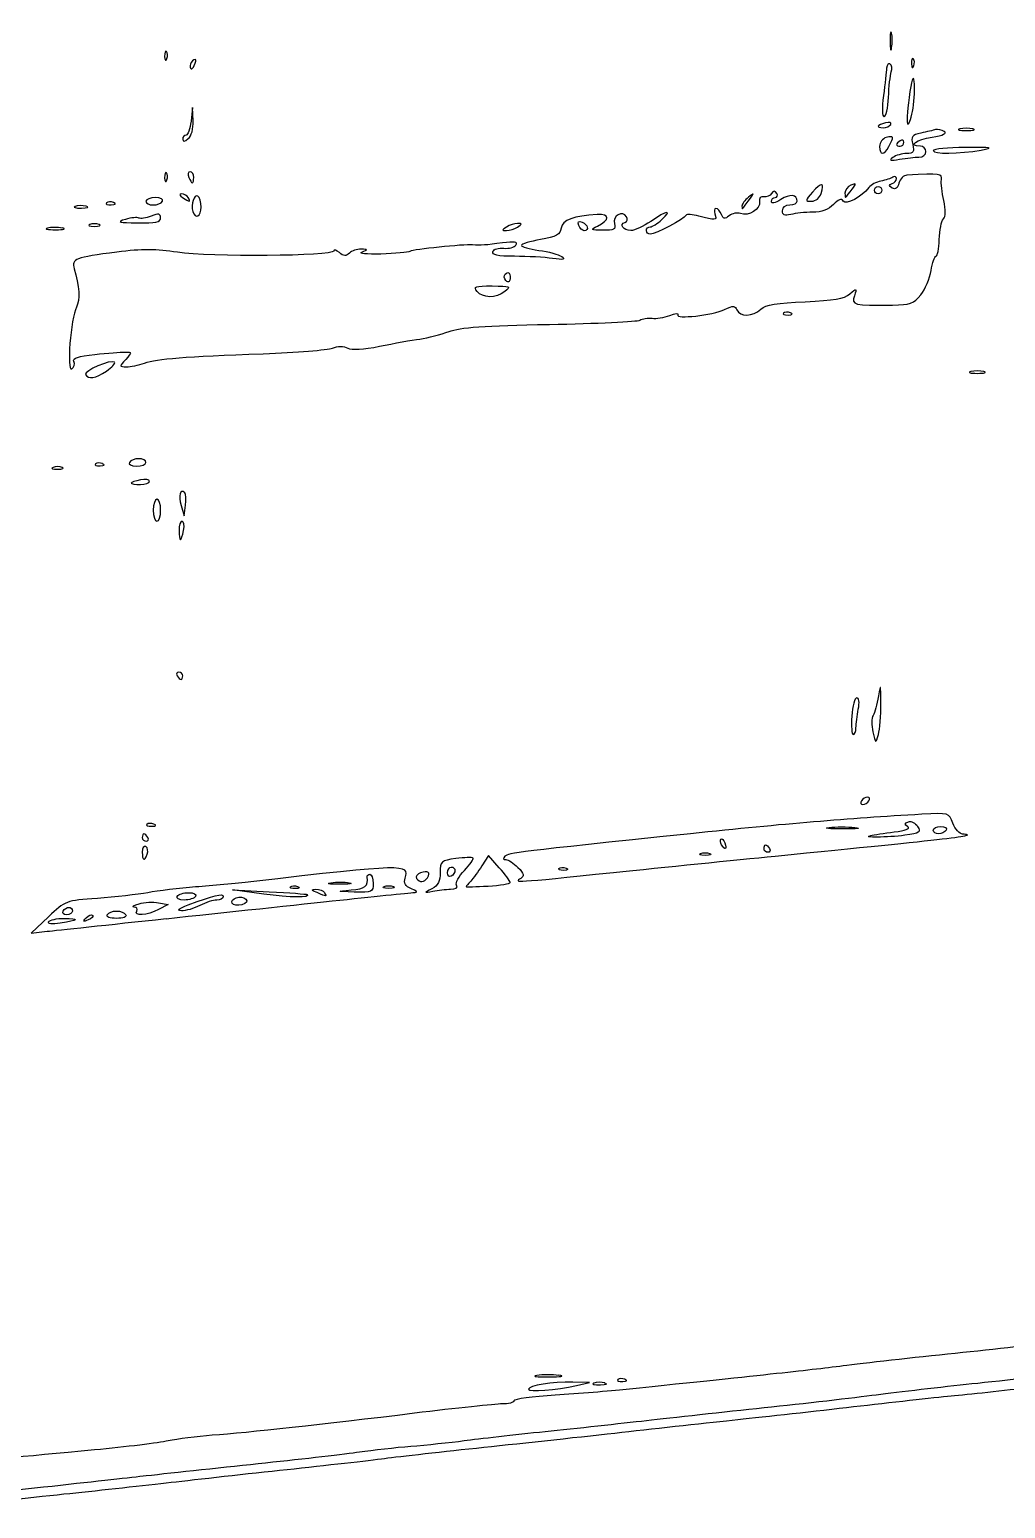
# Model space of a CAD drawing. Extents: x 548 to 695, y 110 to 247.
# Drawn here: x 618.51 to 634.2, y 137.61 to 161.39 of the extents above; entities that cross this region are included whole.
import ezdxf

# ---------------------------------------------------------------- set-up
doc = ezdxf.new("R2010")
doc.units = 0
doc.layers.add('Layer_1', color=7, linetype='CONTINUOUS')

msp = doc.modelspace()

# ---------------------------------------------------------------- linework, layer by layer
at = {"layer": 'Layer_1', "color": 7}
for points in [[(632.368318, 161.337317), (632.369565, 161.337317)], [(620.709619, 161.039622), (620.710753, 161.039622)], [(621.171411, 160.851402), (621.170844, 160.851685)], [(632.718454, 160.921417), (632.719587, 160.921417)], [(621.138302, 159.926258), (621.126964, 160.140841), (621.104287, 159.918888)], [(632.31942, 160.303068), (632.320554, 160.303039)], [(621.137452, 159.927364), (621.138302, 159.926258)], [(632.326819, 159.514668), (632.326819, 159.51498)], [(633.807836, 159.455169), (633.807836, 159.455735)], [(632.808879, 159.341783), (632.809559, 159.341499)], [(620.709619, 159.088989), (620.710753, 159.088989)], [(621.058394, 158.691005), (621.059528, 158.691005)], [(631.235906, 158.755351), (631.235906, 158.754501)], [(631.732876, 158.82565), (631.732876, 158.825367)], [(619.416794, 158.551313), (619.416794, 158.552674)], [(619.857893, 158.610784), (619.857893, 158.611918)], [(619.032699, 158.202765), (619.032699, 158.201178)], [(620.615934, 158.365871), (620.615849, 158.364454)], [(627.339543, 158.244633), (627.339543, 158.244917)], [(626.14902, 157.386076), (626.149587, 157.386076)], [(625.703244, 157.183002), (625.703386, 157.183115)], [(630.742819, 156.837742), (630.742819, 156.838876)], [(619.22245, 156.055578), (619.220154, 156.05229)], [(633.851972, 155.892983), (633.852255, 155.892983)], [(619.680472, 154.41154), (619.680472, 154.412674)], [(621.005159, 153.943767), (621.004876, 153.943767)], [(620.945632, 153.739106), (620.99382, 153.573562), (621.016498, 153.741657)], [(632.197672, 150.55645), (632.197332, 150.556677)], [(620.508671, 148.61452), (620.508671, 148.615654)], [(631.366356, 148.559272), (631.366413, 148.558677)], [(632.032923, 148.42885), (632.033235, 148.430268)], [(629.634387, 148.282866), (629.634954, 148.28315)], [(620.400529, 148.12988), (620.399962, 148.129597)], [(626.061146, 147.913228), (625.888517, 148.109102), (625.781934, 147.942709)], [(624.907247, 147.751937), (624.907247, 147.750803)], [(627.020929, 147.90189), (627.020929, 147.900756)], [(627.896183, 147.836608), (627.896835, 147.836693)], [(622.272416, 147.488967), (621.769578, 147.559266), (622.36114, 147.527518)], [(622.272416, 147.490101), (622.272416, 147.488967)], [(622.702545, 147.607739), (622.702545, 147.606605)], [(623.131597, 147.511644), (623.13018, 147.511644)], [(623.352671, 147.671178), (623.352841, 147.671802)], [(623.677776, 147.554731), (623.67738, 147.555014)], [(625.277424, 147.567118), (625.278104, 147.568535)], [(626.234995, 147.677102), (626.23491, 147.678236)], [(620.582032, 147.349786), (620.738787, 147.319739), (620.581748, 147.238384)], [(621.765609, 147.340431), (621.765893, 147.339865)], [(618.810491, 147.123298), (618.534397, 146.86251), (618.791499, 146.890857)], [(618.813893, 147.040809), (618.813893, 147.042227)], [(619.417106, 147.105439), (619.417106, 147.105156)], [(620.231329, 147.215707), (620.231499, 147.216274)], [(620.704942, 147.094384), (620.704743, 147.09325)], [(627.020164, 139.748428), (627.020192, 139.746189)], [(627.302268, 139.585748), (627.509197, 139.632236), (627.243024, 139.637906)], [(627.759609, 139.624639), (627.759609, 139.626)], [(628.082391, 139.683543), (628.082391, 139.684677)], [(627.302183, 139.586031), (627.302268, 139.585748)]]:
    msp.add_lwpolyline(points, dxfattribs=at)
for points in [[(632.714825, 160.129531)], [(632.35508, 159.869027)], [(633.674721, 159.797027)], [(632.565524, 159.58131)], [(621.148252, 159.016139)], [(630.082885, 158.65954)], [(632.092337, 158.809918)], [(620.645414, 158.631761)], [(621.26657, 158.538501)], [(619.62497, 158.257304)], [(626.35405, 158.218186)], [(619.743883, 155.901487)], [(620.379269, 154.432517)], [(619.033436, 154.352296)], [(620.438428, 154.127452)], [(620.615906, 153.662287)], [(620.985317, 153.336926)], [(620.970832, 151.000271)], [(631.796542, 150.164872)], [(632.003613, 148.989543)], [(633.03891, 148.515874)], [(620.408891, 148.397669)], [(630.317679, 148.219937)], [(629.297235, 148.14085)], [(625.230198, 147.832157)], [(624.209811, 147.609439)], [(620.88222, 147.452117)], [(621.059726, 147.314353)], [(619.048375, 147.216274)], [(619.758255, 147.15703)]]:
    msp.add_lwpolyline(points, close=True, dxfattribs=at)
for points in [[(632.369565, 161.337317), (632.355392, 161.393726), (632.344054, 161.334482), (632.344054, 161.203521)], [(632.369565, 161.100624), (632.383739, 161.174324), (632.383739, 161.280624), (632.368318, 161.337317)], [(620.710753, 161.039622), (620.69091, 161.059465), (620.67702, 161.025449), (620.679572, 160.961953)], [(620.715288, 160.926236), (620.732296, 160.969039), (620.729461, 161.020063), (620.709619, 161.039622)], [(632.344054, 161.203521), (632.344677, 161.073411), (632.358227, 161.027206), (632.369565, 161.100624)], [(620.679572, 160.961953), (620.682406, 160.893071), (620.69658, 160.878898), (620.715288, 160.926236)], [(621.148167, 160.907244), (621.116135, 160.887402), (621.089773, 160.846016), (621.089773, 160.815402)], [(621.089773, 160.815402), (621.089773, 160.730362), (621.132009, 160.749071), (621.171411, 160.851402)], [(621.170844, 160.851685), (621.190687, 160.904409), (621.182183, 160.927937), (621.148167, 160.907244)], [(632.343232, 160.840857), (632.31772, 160.857865), (632.291924, 160.826683), (632.28909, 160.771975)], [(632.363074, 160.712164), (632.380082, 160.766306), (632.371578, 160.824416), (632.343232, 160.840857)], [(632.719587, 160.921417), (632.699745, 160.94126), (632.685855, 160.907244), (632.688406, 160.843748)], [(632.688406, 160.843748), (632.691241, 160.774866), (632.705414, 160.760693), (632.724123, 160.808031)], [(632.724123, 160.808031), (632.741131, 160.850835), (632.738296, 160.901858), (632.718454, 160.921417)], [(632.28909, 160.771975), (632.286255, 160.71755), (632.263578, 160.519691), (632.238633, 160.332633)], [(632.320554, 160.303039), (632.326224, 160.473969), (632.346066, 160.657965), (632.363074, 160.712164)], [(632.731833, 160.558441), (632.71766, 160.67211), (632.68988, 160.583953), (632.649628, 160.303606)], [(632.714825, 160.129531), (632.734668, 160.269846), (632.743739, 160.462743), (632.731833, 160.558441)], [(632.238633, 160.332633), (632.210287, 160.12372), (632.215956, 159.992476), (632.249972, 159.992476)], [(632.249972, 159.992476), (632.281153, 159.992476), (632.312617, 160.132224), (632.31942, 160.303068)], [(632.649628, 160.303606), (632.615613, 160.067764), (632.607676, 159.874696), (632.63262, 159.874696)], [(632.63262, 159.874696), (632.658132, 159.874696), (632.693849, 159.989499), (632.714825, 160.129531)], [(621.104287, 159.918888), (621.090113, 159.796715), (621.056098, 159.696935), (621.025483, 159.696935)], [(621.058649, 159.639109), (621.11194, 159.683329), (621.143405, 159.798416), (621.137452, 159.927364)], [(632.269757, 159.891704), (632.13171, 159.85542), (632.114135, 159.815452), (632.236592, 159.815452)], [(632.236592, 159.815452), (632.283364, 159.815452), (632.336655, 159.840964), (632.35508, 159.869027)], [(632.35508, 159.869027), (632.372088, 159.898507), (632.335238, 159.908712), (632.269757, 159.891704)], [(621.025483, 159.696935), (620.994869, 159.696935), (620.969924, 159.667172), (620.969924, 159.630605)], [(620.969924, 159.630605), (620.969924, 159.584683), (620.998271, 159.586951), (621.058649, 159.639109)], [(632.282598, 159.657562), (632.224488, 159.643389), (632.176866, 159.578192), (632.176866, 159.515263)], [(632.326819, 159.51498), (632.410441, 159.671169), (632.404772, 159.689594), (632.282598, 159.657562)], [(632.50628, 159.606822), (632.473682, 159.58698), (632.447036, 159.558633), (632.447036, 159.544176)], [(632.565524, 159.58131), (632.565524, 159.615893), (632.540013, 159.627515), (632.50628, 159.606822)], [(632.831669, 159.518948), (632.626157, 159.518948), (632.764772, 159.627231), (633.019039, 159.665216)], [(632.840457, 159.728428), (632.69674, 159.69668), (632.677465, 159.670035), (632.708362, 159.546161)], [(633.073465, 159.784554), (633.038032, 159.773216), (632.93315, 159.748838), (632.840457, 159.728428)], [(633.019039, 159.665216), (633.199323, 159.693562), (633.267921, 159.723609), (633.216614, 159.755074)], [(633.216614, 159.755074), (633.173528, 159.780586), (633.108898, 159.795043), (633.073465, 159.784554)], [(633.467792, 159.797027), (633.410816, 159.782854), (633.456454, 159.76868), (633.571257, 159.76868)], [(633.674721, 159.797027), (633.617745, 159.8112), (633.524769, 159.8112), (633.467792, 159.797027)], [(633.571257, 159.76868), (633.685209, 159.76868), (633.731698, 159.780019), (633.674721, 159.797027)], [(632.176866, 159.515263), (632.176866, 159.368428), (632.248299, 159.368145), (632.326819, 159.514668)], [(632.610567, 159.399893), (632.536866, 159.399326), (632.43652, 159.370413), (632.38748, 159.33583)], [(632.447036, 159.544176), (632.447036, 159.530003), (632.472548, 159.518665), (632.50628, 159.518665)], [(632.50628, 159.518665), (632.538879, 159.518665), (632.565524, 159.547011), (632.565524, 159.58131)], [(632.708362, 159.546161), (632.738976, 159.423987), (632.722535, 159.400743), (632.610567, 159.399893)], [(632.809559, 159.341499), (632.870504, 159.341499), (632.920394, 159.381468), (632.920394, 159.430224)], [(632.920394, 159.430224), (632.920394, 159.47898), (632.880425, 159.518948), (632.831669, 159.518948)], [(633.556403, 159.497405), (633.27172, 159.49491), (633.038797, 159.471893), (633.038797, 159.446665)], [(633.038797, 159.446665), (633.038797, 159.389405), (633.454809, 159.394224), (633.807836, 159.455169)], [(633.807836, 159.455735), (634.027521, 159.494003), (633.983584, 159.501373), (633.556403, 159.497405)], [(632.38748, 159.33583), (632.320299, 159.287924), (632.347228, 159.281121), (632.498315, 159.3072)], [(632.498315, 159.3072), (632.608016, 159.327043), (632.747764, 159.341783), (632.808879, 159.341783)], [(620.710753, 159.088989), (620.69091, 159.108831), (620.67702, 159.074816), (620.679572, 159.01132)], [(620.679572, 159.01132), (620.682406, 158.942438), (620.69658, 158.928265), (620.715288, 158.975603)], [(620.715288, 158.975603), (620.732296, 159.018406), (620.729461, 159.06943), (620.709619, 159.088989)], [(621.090992, 159.104863), (621.059528, 159.104863), (621.049039, 159.064894), (621.068315, 159.016139)], [(621.068315, 159.016139), (621.088157, 158.967383), (621.112819, 158.927414), (621.125575, 158.927414)], [(621.148252, 159.016139), (621.148252, 159.064894), (621.12274, 159.104863), (621.090992, 159.104863)], [(621.125575, 158.927414), (621.139748, 158.927414), (621.148252, 158.967383), (621.148252, 159.016139)], [(631.235906, 158.754501), (631.293732, 158.936202), (631.241575, 158.945556), (631.097291, 158.780013)], [(631.715868, 158.893115), (631.662576, 158.873272), (631.618639, 158.814312), (631.618639, 158.763572)], [(631.732876, 158.825367), (631.802891, 158.916643), (631.800624, 158.92543), (631.715868, 158.893115)], [(632.196992, 158.957433), (632.123575, 158.94326), (632.037118, 158.896205), (632.00452, 158.852835)], [(632.389181, 159.019512), (632.356866, 158.999669), (632.270126, 158.971606), (632.196992, 158.957433)], [(632.379827, 158.845465), (632.323134, 158.880614), (632.322, 158.897622), (632.376992, 158.91548)], [(632.376992, 158.91548), (632.41611, 158.929654), (632.448142, 158.965087), (632.448142, 158.996835)], [(632.48726, 158.923417), (632.464583, 158.84178), (632.42915, 158.815134), (632.379827, 158.845465)], [(632.448142, 158.996835), (632.448142, 159.028583), (632.42263, 159.03822), (632.389181, 159.019512)], [(632.61652, 159.052677), (632.563228, 159.050183), (632.505402, 158.991732), (632.48726, 158.923417)], [(633.170154, 158.978976), (633.187162, 159.077055), (633.158816, 159.08074), (632.61652, 159.052677)], [(633.207288, 158.643354), (633.178091, 158.773748), (633.161367, 158.924835), (633.170154, 158.978976)], [(620.530611, 158.691005), (620.447272, 158.691005), (620.379241, 158.665493), (620.379241, 158.631761)], [(620.645414, 158.631761), (620.665257, 158.665209), (620.616501, 158.691005), (620.530611, 158.691005)], [(620.952661, 158.749398), (620.910425, 158.748803), (620.917512, 158.726721), (620.969669, 158.691005)], [(621.059528, 158.691005), (621.039685, 158.723603), (620.991213, 158.749682), (620.952661, 158.749398)], [(620.969669, 158.691005), (621.083339, 158.617587), (621.103748, 158.617587), (621.058394, 158.691005)], [(621.214129, 158.715383), (621.153468, 158.7528), (621.096208, 158.577619), (621.133342, 158.468202)], [(621.26657, 158.538501), (621.26657, 158.617871), (621.243893, 158.697524), (621.214129, 158.715383)], [(630.065877, 158.696674), (630.008901, 158.65217), (629.962413, 158.587824), (629.962413, 158.553808)], [(629.97942, 158.516674), (629.987924, 158.530847), (630.035263, 158.594627), (630.082885, 158.65954)], [(630.082885, 158.65954), (630.163106, 158.768957), (630.161972, 158.771792), (630.065877, 158.696674)], [(630.313228, 158.705717), (630.262772, 158.717055), (630.236409, 158.683039), (630.246614, 158.623228)], [(630.439087, 158.756457), (630.416409, 158.718756), (630.35915, 158.696079), (630.313228, 158.705717)], [(630.436535, 158.627764), (630.436535, 158.664047), (630.464882, 158.693811), (630.499181, 158.693811)], [(630.586205, 158.659795), (630.495213, 158.600268), (630.436535, 158.587795), (630.436535, 158.627764)], [(630.521858, 158.759291), (630.492661, 158.80663), (630.469701, 158.80578), (630.439087, 158.756457)], [(630.499181, 158.693811), (630.533764, 158.693811), (630.543685, 158.723291), (630.521858, 158.759291)], [(630.850677, 158.631165), (630.850677, 158.74285), (630.732189, 158.755606), (630.586205, 158.659795)], [(631.097291, 158.780013), (630.975118, 158.639414), (630.974268, 158.632611), (631.083118, 158.632611)], [(631.083118, 158.632611), (631.146614, 158.632611), (631.214362, 158.687036), (631.235906, 158.755351)], [(631.589641, 158.635984), (631.561295, 158.681339), (631.511405, 158.664331), (631.434019, 158.580142)], [(632.00452, 158.852835), (631.88915, 158.69863), (631.633493, 158.565033), (631.589641, 158.635984)], [(631.618639, 158.763572), (631.618639, 158.712831), (631.627143, 158.682501), (631.635647, 158.696107)], [(631.635647, 158.696107), (631.644151, 158.71028), (631.688655, 158.767824), (631.732876, 158.82565)], [(632.092337, 158.809918), (632.092337, 158.842517), (632.117849, 158.869162), (632.151581, 158.869162)], [(632.151581, 158.750674), (632.118983, 158.750674), (632.092337, 158.776186), (632.092337, 158.809918)], [(632.151581, 158.869162), (632.18418, 158.869162), (632.210825, 158.84365), (632.210825, 158.809918)], [(632.210825, 158.809918), (632.210825, 158.77732), (632.185313, 158.750674), (632.151581, 158.750674)], [(619.239345, 158.55018), (619.199376, 158.533172), (619.245014, 158.521833), (619.343943, 158.521833)], [(619.416794, 158.552674), (619.35925, 158.566847), (619.279313, 158.566847), (619.239345, 158.55018)], [(619.343943, 158.521833), (619.441455, 158.52308), (619.474337, 158.536006), (619.416794, 158.551313)], [(619.744507, 158.606249), (619.724665, 158.586406), (619.75868, 158.572517), (619.822176, 158.575068)], [(619.857893, 158.611918), (619.81509, 158.628926), (619.764066, 158.626091), (619.744507, 158.606249)], [(619.822176, 158.575068), (619.891058, 158.577902), (619.905232, 158.592076), (619.857893, 158.610784)], [(620.379241, 158.631761), (620.379241, 158.599162), (620.430832, 158.572517), (620.494044, 158.572517)], [(620.615849, 158.364454), (620.615849, 158.433902), (620.584668, 158.439855), (620.463061, 158.39365)], [(620.494044, 158.572517), (620.557257, 158.572517), (620.625288, 158.598028), (620.645414, 158.631761)], [(621.133342, 158.468202), (621.176428, 158.340076), (621.26657, 158.387981), (621.26657, 158.538501)], [(627.635395, 158.418057), (627.256063, 158.398214), (627.073228, 158.329899), (627.054548, 158.198939)], [(627.63823, 158.23182), (627.844592, 158.3316), (627.842608, 158.428545), (627.635395, 158.418057)], [(628.108781, 158.383757), (628.043017, 158.49034), (627.879742, 158.397931), (627.91234, 158.271222)], [(628.675569, 158.338403), (628.851033, 158.501962), (628.758624, 158.486655), (628.497269, 158.308923)], [(629.271269, 158.393055), (629.167521, 158.422819), (629.074545, 158.429339), (629.064624, 158.407228)], [(629.528088, 158.427638), (629.567773, 158.324457), (629.528683, 158.319071), (629.271269, 158.393055)], [(629.545096, 158.516362), (629.51675, 158.516362), (629.50938, 158.476394), (629.528088, 158.427638)], [(629.632687, 158.420835), (629.612844, 158.473276), (629.573159, 158.516362), (629.545096, 158.516362)], [(629.756561, 158.398157), (629.686261, 158.339764), (629.662167, 158.344299), (629.632687, 158.420835)], [(629.937695, 158.434724), (629.886104, 158.454567), (629.80475, 158.437559), (629.756561, 158.398157)], [(630.246614, 158.623228), (630.266457, 158.503606), (630.070299, 158.383701), (629.937695, 158.434724)], [(629.962413, 158.553808), (629.962413, 158.519792), (629.970917, 158.503068), (629.97942, 158.516674)], [(630.614268, 158.480079), (630.614268, 158.536205), (630.663024, 158.575606), (630.732472, 158.575606)], [(630.747496, 158.419984), (630.649701, 158.394472), (630.614268, 158.408646), (630.614268, 158.480079)], [(630.732472, 158.575606), (630.797669, 158.575606), (630.850677, 158.601118), (630.850677, 158.631165)], [(631.100126, 158.456551), (630.97937, 158.455956), (630.82063, 158.439543), (630.747496, 158.419984)], [(631.434019, 158.580142), (631.358334, 158.498787), (631.245515, 158.457118), (631.100126, 158.456551)], [(633.201619, 158.347134), (633.23932, 158.384835), (633.241304, 158.491701), (633.207288, 158.643354)], [(618.796006, 158.199931), (618.739597, 158.185757), (618.798841, 158.174419), (618.929802, 158.174419)], [(619.032699, 158.201178), (618.958998, 158.215351), (618.852699, 158.215351), (618.796006, 158.199931)], [(618.929802, 158.174419), (619.059912, 158.175043), (619.106117, 158.188592), (619.032699, 158.202765)], [(619.477002, 158.257304), (619.436466, 158.240296), (619.468498, 158.22754), (619.550986, 158.22754)], [(619.62497, 158.257304), (619.584435, 158.274312), (619.51782, 158.274312), (619.477002, 158.257304)], [(619.550986, 158.22754), (619.63234, 158.22754), (619.665506, 158.241713), (619.62497, 158.257304)], [(620.04892, 158.340359), (619.90577, 158.297556), (619.938935, 158.287918), (620.246211, 158.283666)], [(620.26577, 158.363036), (620.240258, 158.377209), (620.143597, 158.368706), (620.04892, 158.340359)], [(620.246211, 158.283666), (620.534948, 158.280831), (620.615934, 158.297839), (620.615934, 158.365871)], [(620.463061, 158.39365), (620.378872, 158.361619), (620.290148, 158.348013), (620.26577, 158.363036)], [(626.176602, 158.218186), (626.097798, 158.167162), (626.097798, 158.160926), (626.176602, 158.160926)], [(626.35405, 158.275446), (626.305295, 158.275446), (626.225357, 158.249934), (626.176602, 158.218186)], [(626.176602, 158.160926), (626.225357, 158.160926), (626.305295, 158.186438), (626.35405, 158.218186)], [(626.35405, 158.218186), (626.432854, 158.269209), (626.432854, 158.275446), (626.35405, 158.275446)], [(627.054548, 158.198939), (627.040375, 158.096891), (626.976595, 158.062025), (626.725956, 158.017521)], [(627.339543, 158.244917), (627.316866, 158.302176), (627.333874, 158.319751), (627.392268, 158.297641)], [(627.42515, 158.159027), (627.396236, 158.159027), (627.357402, 158.197578), (627.339543, 158.244633)], [(627.392268, 158.297641), (627.485811, 158.261641), (627.510189, 158.159027), (627.42515, 158.159027)], [(627.72497, 158.165206), (627.52938, 158.168041), (627.521159, 158.176545), (627.63823, 158.23182)], [(627.91234, 158.271222), (627.937852, 158.178246), (627.906671, 158.161805), (627.72497, 158.165206)], [(628.178513, 158.160954), (628.05634, 158.160954), (627.982639, 158.259883), (628.080435, 158.292482)], [(628.080435, 158.292482), (628.118986, 158.306655), (628.131458, 158.34634), (628.108781, 158.383757)], [(628.497269, 158.308923), (628.377647, 158.227569), (628.234214, 158.160954), (628.178513, 158.160954)], [(628.425553, 158.160954), (628.425553, 158.193553), (628.453899, 158.220198), (628.487065, 158.220198)], [(628.487065, 158.220198), (628.52108, 158.220198), (628.605836, 158.27349), (628.675569, 158.338403)], [(629.064624, 158.407228), (629.039112, 158.351386), (628.570432, 158.10171), (628.491317, 158.10171)], [(633.135005, 158.017606), (633.140674, 158.166425), (633.16902, 158.314677), (633.201619, 158.347134)], [(625.631301, 157.930781), (625.486734, 157.94212), (624.675005, 157.857647), (624.624095, 157.826183)], [(626.11234, 157.962529), (625.848435, 157.926246), (625.762687, 157.920576), (625.631301, 157.930781)], [(626.328624, 157.928513), (626.360372, 157.97982), (626.303112, 157.988608), (626.11234, 157.962529)], [(626.725956, 158.017521), (626.555027, 157.987191), (626.415392, 157.944104), (626.415392, 157.92171)], [(628.491317, 158.10171), (628.455033, 158.10171), (628.425553, 158.127222), (628.425553, 158.160954)], [(633.083698, 157.746898), (633.106375, 157.746898), (633.130753, 157.869071), (633.135005, 158.017606)], [(619.911666, 157.814277), (619.234668, 157.727537), (619.179109, 157.70571), (619.226986, 157.54782)], [(620.887521, 157.811443), (620.546315, 157.866435), (620.320422, 157.867285), (619.911666, 157.814277)], [(623.398706, 157.831285), (623.398706, 157.74738), (621.384066, 157.732356), (620.887521, 157.811443)], [(623.489981, 157.805773), (623.439808, 157.847443), (623.398706, 157.858214), (623.398706, 157.831285)], [(623.649855, 157.797269), (623.597981, 157.745395), (623.559146, 157.747096), (623.489981, 157.805773)], [(623.839493, 157.861616), (623.772879, 157.86411), (623.687272, 157.836104), (623.649855, 157.797269)], [(624.156973, 157.782813), (623.928501, 157.777143), (623.790737, 157.791317), (623.850832, 157.814561)], [(623.850832, 157.814561), (623.951461, 157.854246), (623.950611, 157.857931), (623.839493, 157.861616)], [(624.624095, 157.826183), (624.595748, 157.809175), (624.385417, 157.789049), (624.156973, 157.782813)], [(626.306797, 157.747096), (626.033537, 157.747691), (625.93886, 157.766939), (625.957002, 157.821647)], [(625.957002, 157.821647), (625.971175, 157.862183), (626.050261, 157.887411), (626.133883, 157.877206)], [(626.133883, 157.877206), (626.217506, 157.865868), (626.305096, 157.89138), (626.328624, 157.928513)], [(626.91806, 157.712513), (626.78795, 157.732356), (626.512847, 157.746529), (626.306797, 157.747096)], [(626.415392, 157.92171), (626.415392, 157.899033), (626.541817, 157.863883), (626.696306, 157.842907)], [(626.696306, 157.842907), (626.850794, 157.823065), (627.017216, 157.776293), (627.066028, 157.74171)], [(627.066028, 157.74171), (627.132359, 157.694655), (627.094942, 157.687285), (626.91806, 157.712513)], [(633.003477, 157.517858), (633.02332, 157.643717), (633.059603, 157.746898), (633.083698, 157.746898)], [(619.226986, 157.54782), (619.309474, 157.275978), (619.322513, 157.040901), (619.261569, 156.92709)], [(626.149587, 157.386076), (626.129745, 157.416406), (626.143918, 157.457792), (626.175099, 157.478202)], [(626.175099, 157.478202), (626.208265, 157.498044), (626.235194, 157.472532), (626.235194, 157.423209)], [(632.83765, 157.126932), (632.9088, 157.216224), (632.983351, 157.391972), (633.003477, 157.517858)], [(625.703386, 157.183115), (625.639606, 157.260217), (625.671638, 157.271556), (625.947449, 157.269855)], [(625.947449, 157.269855), (626.239757, 157.267984), (626.256057, 157.261351), (626.150409, 157.181131)], [(626.235194, 157.423209), (626.235194, 157.319178), (626.199761, 157.304154), (626.14902, 157.386076)], [(631.698151, 157.141956), (631.807285, 157.239184), (631.810403, 157.23805), (631.770718, 157.110491)], [(626.150409, 157.181131), (626.002441, 157.069162), (625.796957, 157.070013), (625.703244, 157.183002)], [(630.266513, 156.896192), (630.3456, 156.967909), (630.527584, 156.998523), (630.978576, 157.016381)], [(630.978576, 157.016381), (631.442665, 157.036224), (631.610901, 157.064287), (631.698151, 157.141956)], [(631.770718, 157.110491), (631.724797, 156.962806), (631.748041, 156.95742), (632.385496, 156.962239)], [(632.385496, 156.962239), (632.664992, 156.96411), (632.725682, 156.987751), (632.83765, 157.126932)], [(619.261569, 156.92709), (619.168025, 156.752192), (619.102261, 155.884394), (619.18645, 155.936523)], [(628.322627, 156.721011), (628.362028, 156.746523), (628.449335, 156.758712), (628.516517, 156.749924)], [(628.516517, 156.749924), (628.583698, 156.74142), (628.71154, 156.761263), (628.800917, 156.795846)], [(628.800917, 156.795846), (628.890208, 156.829861), (628.949452, 156.834964), (628.932444, 156.807184)], [(628.932444, 156.807184), (628.885956, 156.732066), (629.494044, 156.79868), (629.684334, 156.890523)], [(629.684334, 156.890523), (629.825499, 156.958271), (629.85498, 156.95742), (629.883043, 156.884854)], [(629.883043, 156.884854), (629.92698, 156.770334), (630.134476, 156.776003), (630.266513, 156.896192)], [(630.629433, 156.833206), (630.609591, 156.813364), (630.643606, 156.799474), (630.707102, 156.802025)], [(630.742819, 156.838876), (630.700016, 156.855883), (630.648992, 156.853049), (630.629433, 156.833206)], [(630.707102, 156.802025), (630.775984, 156.80486), (630.789874, 156.819033), (630.742819, 156.837742)], [(624.785868, 156.416854), (624.915978, 156.433861), (625.125912, 156.48857), (625.252309, 156.537609)], [(625.252309, 156.537609), (625.426072, 156.605074), (625.820202, 156.633137), (626.866498, 156.651562)], [(626.866498, 156.651562), (627.627883, 156.665735), (628.28314, 156.69635), (628.322627, 156.721011)], [(623.377559, 156.270841), (623.465433, 156.30429), (623.561528, 156.30429), (623.623323, 156.271436)], [(623.623323, 156.271436), (623.68852, 156.23657), (623.872772, 156.245924), (624.137074, 156.3012)], [(624.137074, 156.3012), (624.363846, 156.347405), (624.655701, 156.399562), (624.785868, 156.416854)], [(619.18645, 155.936523), (619.222734, 155.9592), (619.238891, 156.012491), (619.22245, 156.055578)], [(619.220154, 156.05229), (619.197477, 156.10955), (619.287902, 156.140731), (619.556769, 156.168794)], [(619.873342, 156.042935), (619.822035, 156.094243), (619.372517, 155.902054), (619.408403, 155.843943)], [(619.556769, 156.168794), (619.758312, 156.188636), (619.976835, 156.207061), (620.042173, 156.207061)], [(619.743798, 155.901487), (619.833657, 155.960731), (619.891767, 156.024227), (619.873342, 156.042935)], [(620.053512, 156.088857), (619.949764, 155.974337), (619.950047, 155.970652), (620.06485, 155.970652)], [(620.042173, 156.207061), (620.15726, 156.207061), (620.157543, 156.204227), (620.053512, 156.088857)], [(620.355033, 156.029046), (620.563663, 156.099912), (620.996202, 156.134211), (622.264479, 156.180699)], [(622.264479, 156.180699), (622.797392, 156.200542), (623.298274, 156.240794), (623.377559, 156.270841)], [(619.408403, 155.843943), (619.457159, 155.765424), (619.565443, 155.783849), (619.743883, 155.901487)], [(620.06485, 155.970652), (620.130047, 155.970652), (620.260724, 155.996164), (620.355033, 156.029046)], [(633.645043, 155.892983), (633.588066, 155.878809), (633.633704, 155.864636), (633.748507, 155.864636)], [(633.852255, 155.892983), (633.795279, 155.907156), (633.702019, 155.907156), (633.645043, 155.892983)], [(633.748507, 155.864636), (633.86246, 155.864636), (633.908948, 155.875975), (633.851972, 155.892983)], [(619.567087, 154.407005), (619.547244, 154.387162), (619.58126, 154.373272), (619.644756, 154.375824)], [(619.680472, 154.412674), (619.637669, 154.429682), (619.586646, 154.426847), (619.567087, 154.407005)], [(619.644756, 154.375824), (619.713638, 154.378658), (619.727811, 154.392831), (619.680472, 154.41154)], [(620.113096, 154.432517), (620.093254, 154.399068), (620.142009, 154.373272), (620.227899, 154.373272)], [(620.264466, 154.491761), (620.201254, 154.491761), (620.133222, 154.466249), (620.113096, 154.432517)], [(620.227899, 154.373272), (620.311238, 154.373272), (620.379269, 154.398784), (620.379269, 154.432517)], [(620.379269, 154.432517), (620.379269, 154.465115), (620.327679, 154.491761), (620.264466, 154.491761)], [(618.885468, 154.352296), (618.844932, 154.335288), (618.876964, 154.322532), (618.959452, 154.322532)], [(619.033436, 154.352296), (618.992901, 154.369304), (618.926287, 154.369304), (618.885468, 154.352296)], [(618.959452, 154.322532), (619.040806, 154.322532), (619.073972, 154.336706), (619.033436, 154.352296)], [(620.29046, 154.150129), (620.209106, 154.135956), (620.142491, 154.111578), (620.142491, 154.099106)], [(620.438428, 154.127452), (620.438428, 154.155798), (620.371814, 154.16572), (620.29046, 154.150129)], [(620.142491, 154.099106), (620.142491, 154.087767), (620.209106, 154.076428), (620.29046, 154.076428)], [(620.29046, 154.076428), (620.371814, 154.076428), (620.438428, 154.099106), (620.438428, 154.127452)], [(621.004876, 153.943767), (620.933443, 154.0152), (620.899427, 153.897562), (620.945632, 153.739106)], [(621.016498, 153.741657), (621.027836, 153.834066), (621.025002, 153.925058), (621.005159, 153.943767)], [(620.556661, 153.839735), (620.524063, 153.839735), (620.497417, 153.759798), (620.497417, 153.662287)], [(620.497417, 153.662287), (620.497417, 153.564775), (620.522929, 153.484838), (620.556661, 153.484838)], [(620.615906, 153.662287), (620.615906, 153.759798), (620.590394, 153.839735), (620.556661, 153.839735)], [(620.556661, 153.484838), (620.58926, 153.484838), (620.615906, 153.564775), (620.615906, 153.662287)], [(620.962639, 153.484894), (620.934293, 153.484894), (620.911616, 153.41828), (620.911616, 153.336926)], [(620.985317, 153.336926), (620.99949, 153.41828), (620.990986, 153.484894), (620.962639, 153.484894)], [(620.911616, 153.336926), (620.911616, 153.255572), (620.922954, 153.188957), (620.934293, 153.188957)], [(620.934293, 153.188957), (620.945632, 153.188957), (620.969726, 153.255572), (620.985317, 153.336926)], [(620.908186, 151.059515), (620.873603, 151.059515), (620.861981, 151.034003), (620.882674, 151.000271)], [(620.970832, 151.000271), (620.970832, 151.032869), (620.942485, 151.059515), (620.908186, 151.059515)], [(620.882674, 151.000271), (620.902517, 150.967672), (620.930863, 150.941027), (620.94532, 150.941027)], [(620.94532, 150.941027), (620.959493, 150.941027), (620.970832, 150.966539), (620.970832, 151.000271)], [(632.197332, 150.556677), (632.196085, 150.873477), (632.191663, 150.886205), (632.156797, 150.674882)], [(631.810715, 150.645373), (631.777266, 150.645373), (631.740699, 150.512145), (631.729361, 150.34955)], [(631.833392, 150.460554), (631.856069, 150.571672), (631.844731, 150.645373), (631.810715, 150.645373)], [(632.156797, 150.674882), (632.13412, 150.544772), (632.096702, 150.404457), (632.071191, 150.362872)], [(631.729361, 150.34955), (631.718022, 150.186841), (631.728794, 150.053726), (631.752038, 150.053754)], [(631.796542, 150.164787), (631.796542, 150.225732), (631.81355, 150.358961), (631.833392, 150.460554)], [(632.071191, 150.362872), (632.045679, 150.321487), (632.045679, 150.201581), (632.068696, 150.096699)], [(632.156003, 150.053613), (632.17868, 150.134967), (632.198523, 150.361228), (632.197672, 150.55645)], [(631.752038, 150.053754), (631.77755, 150.053783), (631.796542, 150.103644), (631.796542, 150.164872)], [(632.068696, 150.096699), (632.112066, 149.908762), (632.1132, 149.907912), (632.156003, 150.053613)], [(631.885124, 148.989543), (631.865282, 148.956945), (631.873786, 148.930299), (631.907802, 148.930299)], [(631.980935, 149.048787), (631.948337, 149.048787), (631.90525, 149.023276), (631.885124, 148.989543)], [(631.907802, 148.930299), (631.9404, 148.930299), (631.983487, 148.955811), (632.003613, 148.989543)], [(632.003613, 148.989543), (632.023455, 149.022142), (632.012117, 149.048787), (631.980935, 149.048787)], [(632.854545, 148.771701), (631.639049, 148.701685), (630.668268, 148.620331), (629.134554, 148.459776)], [(632.638318, 148.649669), (632.683956, 148.666677), (632.750854, 148.635496), (632.787137, 148.576535)], [(633.355569, 148.62685), (633.291506, 148.796646), (633.290372, 148.796929), (632.854545, 148.771701)], [(620.346246, 148.456913), (620.332072, 148.456913), (620.320734, 148.431402), (620.320734, 148.397669)], [(620.408891, 148.397669), (620.389049, 148.430268), (620.360702, 148.456913), (620.346246, 148.456913)], [(620.395285, 148.609984), (620.375443, 148.590142), (620.409458, 148.576252), (620.472954, 148.578803)], [(620.508671, 148.615654), (620.465868, 148.632661), (620.414844, 148.629827), (620.395285, 148.609984)], [(620.472954, 148.578803), (620.541836, 148.581638), (620.556009, 148.595811), (620.508671, 148.61452)], [(629.134554, 148.459776), (626.334945, 148.166844), (626.20835, 148.151395), (626.150069, 148.095978)], [(630.495156, 148.100031), (633.340346, 148.382079), (633.808176, 148.436589), (633.51034, 148.451953)], [(631.589443, 148.536595), (631.361537, 148.536595), (631.261276, 148.547934), (631.366356, 148.559272)], [(631.366413, 148.558677), (631.471295, 148.57285), (631.657757, 148.57285), (631.780498, 148.559272)], [(631.780498, 148.559272), (631.903238, 148.545099), (631.817348, 148.536595), (631.589443, 148.536595)], [(632.582476, 148.43452), (632.313468, 148.397669), (631.86395, 148.393984), (632.032923, 148.42885)], [(632.033235, 148.430268), (632.081991, 148.441606), (632.25292, 148.466551), (632.412964, 148.487811)], [(632.412964, 148.487811), (632.587295, 148.510488), (632.674318, 148.544504), (632.629814, 148.572)], [(632.629814, 148.572), (632.571987, 148.607717), (632.573972, 148.625008), (632.638318, 148.649669)], [(632.787137, 148.576535), (632.845531, 148.483276), (632.82257, 148.467402), (632.582476, 148.43452)], [(633.03891, 148.515874), (633.03891, 148.548472), (633.093902, 148.575118), (633.1608, 148.575118)], [(633.124233, 148.45663), (633.077461, 148.45663), (633.03891, 148.482142), (633.03891, 148.515874)], [(633.246123, 148.515874), (633.22628, 148.483276), (633.171288, 148.45663), (633.124233, 148.45663)], [(633.1608, 148.575118), (633.227698, 148.575118), (633.266249, 148.549606), (633.246123, 148.515874)], [(633.51034, 148.451953), (633.46045, 148.454447), (633.391002, 148.533307), (633.355569, 148.62685)], [(620.377285, 148.251487), (620.346104, 148.271329), (620.320592, 148.231644), (620.320592, 148.164746)], [(620.320734, 148.397669), (620.320734, 148.365071), (620.34908, 148.338425), (620.38338, 148.338425)], [(620.399962, 148.129597), (620.41697, 148.177219), (620.408466, 148.232211), (620.377285, 148.251487)], [(620.38338, 148.338425), (620.417962, 148.338425), (620.429584, 148.363937), (620.408891, 148.397669)], [(629.634954, 148.28315), (629.612277, 148.317732), (629.609443, 148.358835), (629.623616, 148.374425)], [(629.623616, 148.374425), (629.637789, 148.388598), (629.667553, 148.360252), (629.686828, 148.311213)], [(629.686828, 148.311213), (629.726797, 148.206898), (629.692498, 148.188756), (629.634387, 148.282866)], [(630.317679, 148.219937), (630.317679, 148.252535), (630.329017, 148.279181), (630.343191, 148.279181)], [(630.380324, 148.160693), (630.345742, 148.160693), (630.317679, 148.186205), (630.317679, 148.219937)], [(630.343191, 148.279181), (630.357364, 148.279181), (630.38571, 148.253669), (630.405836, 148.219937)], [(630.405836, 148.219937), (630.425679, 148.187339), (630.41434, 148.160693), (630.380324, 148.160693)], [(620.320592, 148.164746), (620.320592, 148.02188), (620.353474, 148.007424), (620.400529, 148.12988)], [(624.54943, 147.746438), (624.621713, 147.97406), (624.538091, 147.972076), (622.0656, 147.68606)], [(625.362009, 148.059213), (625.126734, 148.027748), (625.11171, 148.014425), (625.11171, 147.835276)], [(625.638671, 148.067717), (625.624498, 148.08189), (625.499773, 148.079055), (625.362009, 148.059213)], [(625.50034, 147.869291), (625.591049, 147.963969), (625.653411, 148.05326), (625.638671, 148.067717)], [(626.150069, 148.095978), (626.11492, 148.062529), (626.120589, 148.042403), (626.164243, 148.042403)], [(626.164243, 148.042403), (626.203361, 148.042403), (626.291518, 147.985994), (626.3604, 147.917112)], [(627.896835, 147.836693), (628.691443, 147.918614), (629.860706, 148.037102), (630.495156, 148.100031)], [(629.371219, 148.111087), (629.289865, 148.111087), (629.256699, 148.12526), (629.297235, 148.14085)], [(629.297235, 148.14085), (629.338054, 148.157858), (629.404384, 148.157858), (629.445203, 148.14085)], [(629.445203, 148.14085), (629.486022, 148.123843), (629.453707, 148.111087), (629.371219, 148.111087)], [(623.67738, 147.555014), (623.902734, 147.574857), (623.958293, 147.620211), (623.935899, 147.763077)], [(623.935899, 147.763077), (623.933065, 147.788589), (623.952907, 147.807298), (623.980687, 147.807298)], [(623.980687, 147.807298), (624.009033, 147.807298), (624.032561, 147.740683), (624.032561, 147.659329)], [(624.649493, 147.574658), (624.548013, 147.615477), (624.521934, 147.659981), (624.54943, 147.746438)], [(624.795279, 147.83074), (624.741987, 147.810898), (624.713074, 147.769795), (624.731216, 147.740598)], [(624.731216, 147.740598), (624.775436, 147.668882), (624.859625, 147.673701), (624.907247, 147.751937)], [(624.907247, 147.750803), (624.961389, 147.838677), (624.910082, 147.874961), (624.795279, 147.83074)], [(625.11171, 147.835276), (625.11171, 147.698079), (625.074576, 147.625512), (624.978765, 147.575339)], [(625.230198, 147.832157), (625.230198, 147.882898), (625.25571, 147.924283), (625.289443, 147.924283)], [(625.289443, 147.776598), (625.256844, 147.756756), (625.230198, 147.782268), (625.230198, 147.832157)], [(625.289443, 147.924283), (625.322041, 147.924283), (625.348687, 147.898772), (625.348687, 147.868724)], [(625.348687, 147.868724), (625.348687, 147.83811), (625.323175, 147.796724), (625.289443, 147.776598)], [(625.375049, 147.633449), (625.352372, 147.668598), (625.409632, 147.774898), (625.50034, 147.869291)], [(625.781934, 147.942709), (625.723257, 147.85115), (625.641902, 147.741165), (625.6008, 147.698079)], [(626.23491, 147.678236), (626.234315, 147.700913), (626.156107, 147.805512), (626.061146, 147.913228)], [(626.404904, 147.740513), (626.294069, 147.670214), (626.271392, 147.668797), (627.896183, 147.836608)], [(626.3604, 147.917112), (626.461597, 147.815915), (626.470101, 147.781899), (626.404904, 147.740513)], [(627.098598, 147.870709), (627.036236, 147.868214), (627.00137, 147.882047), (627.020929, 147.90189)], [(627.020929, 147.900756), (627.040772, 147.920598), (627.091512, 147.923433), (627.134315, 147.906425)], [(627.134315, 147.906425), (627.18137, 147.886583), (627.16748, 147.873543), (627.098598, 147.870709)], [(620.409203, 147.511446), (620.246495, 147.480831), (619.882356, 147.439446), (619.59994, 147.419887)], [(621.178243, 147.602721), (620.918022, 147.582879), (620.571883, 147.542343), (620.409203, 147.511446)], [(620.88222, 147.452117), (620.902063, 147.484715), (620.985402, 147.511361), (621.066756, 147.511361)], [(621.059698, 147.314353), (621.471033, 147.470542), (621.621695, 147.506542), (621.621695, 147.448715)], [(621.066756, 147.511361), (621.150378, 147.511361), (621.19885, 147.485849), (621.178157, 147.452117)], [(622.0656, 147.68606), (621.837978, 147.660548), (621.43852, 147.62228), (621.178243, 147.602721)], [(621.765893, 147.339865), (621.717987, 147.417534), (621.913861, 147.479329), (621.984444, 147.408746)], [(622.969852, 147.481597), (623.035899, 147.426321), (622.695175, 147.430006), (622.272416, 147.490101)], [(622.36114, 147.527518), (622.686501, 147.51051), (622.960413, 147.489534), (622.969852, 147.481597)], [(622.780214, 147.576557), (622.717852, 147.574063), (622.682986, 147.587896), (622.702545, 147.607739)], [(622.702545, 147.606605), (622.722387, 147.626447), (622.773128, 147.629282), (622.815931, 147.612274)], [(622.815931, 147.612274), (622.862986, 147.592431), (622.849096, 147.579392), (622.780214, 147.576557)], [(623.13018, 147.511644), (623.033802, 147.55303), (623.0304, 147.563235), (623.113172, 147.566636)], [(623.113172, 147.566636), (623.168164, 147.569131), (623.229676, 147.543959), (623.249802, 147.511644)], [(623.249802, 147.511644), (623.291754, 147.443613), (623.28977, 147.443613), (623.131597, 147.511644)], [(623.485049, 147.645666), (623.32234, 147.646261), (623.262813, 147.657005), (623.352671, 147.671178)], [(623.352841, 147.671802), (623.442699, 147.685975), (623.575928, 147.685975), (623.648608, 147.671178)], [(623.729367, 147.521849), (623.432211, 147.533187), (623.431191, 147.533187), (623.677776, 147.554731)], [(623.648608, 147.671178), (623.721458, 147.657005), (623.647984, 147.645666), (623.485049, 147.645666)], [(623.498003, 147.390973), (624.123298, 147.457587), (624.669024, 147.513713), (624.710721, 147.515981)], [(624.032561, 147.659329), (624.032561, 147.519581), (624.015553, 147.511928), (623.729367, 147.521849)], [(624.283795, 147.579676), (624.202441, 147.579676), (624.169276, 147.593849), (624.209811, 147.609439)], [(624.209811, 147.609439), (624.250346, 147.626447), (624.316961, 147.626447), (624.35778, 147.609439)], [(624.35778, 147.609439), (624.398315, 147.592431), (624.366283, 147.579676), (624.283795, 147.579676)], [(624.710721, 147.515981), (624.752391, 147.517852), (624.724895, 147.544611), (624.649493, 147.574658)], [(624.978765, 147.575339), (624.846671, 147.506173), (624.846671, 147.50589), (624.992939, 147.535937)], [(624.992939, 147.535937), (625.074293, 147.552945), (625.202419, 147.566551), (625.277424, 147.567118)], [(625.278104, 147.568535), (625.360876, 147.569131), (625.399143, 147.594047), (625.375049, 147.633449)], [(625.525965, 147.609354), (625.525909, 147.603685), (625.685556, 147.608107), (625.880891, 147.617858)], [(625.6008, 147.698079), (625.559698, 147.654992), (625.525965, 147.615024), (625.525965, 147.609354)], [(625.880891, 147.617858), (626.076198, 147.629197), (626.235506, 147.655559), (626.234995, 147.677102)], [(619.59994, 147.419887), (619.092737, 147.384454), (619.083099, 147.380769), (618.810491, 147.123298)], [(619.048375, 147.216274), (619.068217, 147.248872), (619.109887, 147.275518), (619.140501, 147.275518)], [(619.140501, 147.275518), (619.171115, 147.275518), (619.19606, 147.250006), (619.19606, 147.216274)], [(620.19068, 147.28062), (620.148161, 147.283115), (620.182176, 147.306132), (620.2692, 147.332778)], [(620.581748, 147.238384), (620.39948, 147.143991), (620.177953, 147.129817), (620.231329, 147.215707)], [(620.231499, 147.216274), (620.251342, 147.248872), (620.23337, 147.277786), (620.19068, 147.28062)], [(620.2692, 147.332778), (620.354806, 147.35829), (620.495688, 147.36651), (620.582032, 147.349786)], [(620.704743, 147.09325), (621.61577, 147.190479), (622.872737, 147.324274), (623.498003, 147.390973)], [(620.993622, 147.392872), (620.91, 147.392872), (620.861528, 147.418384), (620.88222, 147.452117)], [(620.949458, 147.220243), (620.863569, 147.223077), (620.898718, 147.253124), (621.059726, 147.314353)], [(621.245254, 147.304431), (621.151994, 147.255676), (621.019049, 147.217975), (620.949458, 147.220243)], [(621.178157, 147.452117), (621.158315, 147.419518), (621.074976, 147.392872), (620.993622, 147.392872)], [(621.51823, 147.393156), (621.461254, 147.393156), (621.338513, 147.352904), (621.245254, 147.304431)], [(621.621695, 147.448715), (621.621695, 147.418384), (621.575206, 147.393439), (621.51823, 147.393156)], [(621.921232, 147.317754), (621.85405, 147.300746), (621.784035, 147.30925), (621.765609, 147.340431)], [(621.984444, 147.408746), (622.023846, 147.369345), (622.001452, 147.339014), (621.921232, 147.317754)], [(618.791499, 146.890857), (618.932948, 146.90503), (619.793915, 146.997439), (620.704942, 147.094384)], [(619.00268, 147.020967), (618.869735, 147.001124), (618.793483, 147.009628), (618.813893, 147.040809)], [(618.813893, 147.042227), (618.833735, 147.072841), (618.944287, 147.097786), (619.061641, 147.097786)], [(619.061641, 147.097786), (619.323562, 147.097786), (619.299751, 147.066888), (619.00268, 147.020967)], [(619.103934, 147.15703), (619.053194, 147.15703), (619.028249, 147.182542), (619.048375, 147.216274)], [(619.19606, 147.216274), (619.19606, 147.183676), (619.154674, 147.15703), (619.103934, 147.15703)], [(619.450271, 147.072274), (619.366082, 147.040243), (619.359279, 147.046762), (619.417106, 147.105439)], [(619.417106, 147.105156), (619.457357, 147.145691), (619.50498, 147.163833), (619.523121, 147.145691)], [(619.523121, 147.145691), (619.540129, 147.128683), (619.508948, 147.094384), (619.450271, 147.072274)], [(619.906224, 147.097786), (619.798224, 147.097786), (619.736995, 147.123298), (619.758255, 147.15703)], [(619.758255, 147.15703), (619.778098, 147.189628), (619.844995, 147.216274), (619.906224, 147.216274)], [(619.906224, 147.216274), (619.967452, 147.216274), (620.034066, 147.190762), (620.054192, 147.15703)], [(620.054192, 147.15703), (620.076869, 147.122447), (620.014224, 147.097786), (619.906224, 147.097786)], [(633.513657, 140.114268), (632.879178, 140.048787), (632.040633, 139.955244), (631.650217, 139.906205)], [(635.14046, 140.296535), (634.880239, 140.261669), (634.148107, 140.179748), (633.513657, 140.114268)], [(631.650217, 139.906205), (631.032661, 139.828535), (630.428882, 139.763055), (628.100787, 139.521118)], [(627.243024, 139.637906), (626.912334, 139.643575), (626.533143, 139.584614), (626.533143, 139.525654)], [(626.665266, 139.745594), (626.576258, 139.73142), (626.663395, 139.720082), (626.858589, 139.722917)], [(627.020192, 139.746189), (626.913893, 139.760362), (626.754019, 139.760362), (626.665266, 139.745594)], [(626.858589, 139.722917), (627.053896, 139.723512), (627.126463, 139.734255), (627.020164, 139.748428)], [(627.759609, 139.626), (627.702066, 139.640173), (627.622129, 139.640173), (627.582161, 139.623506)], [(627.969005, 139.679008), (627.949162, 139.659165), (627.983178, 139.645276), (628.046674, 139.647827)], [(628.082391, 139.684677), (628.039587, 139.701685), (627.988564, 139.69885), (627.969005, 139.679008)], [(628.046674, 139.647827), (628.115556, 139.650661), (628.129729, 139.664835), (628.082391, 139.683543)], [(633.661569, 139.61452), (634.149609, 139.665543), (635.094652, 139.771559), (635.761644, 139.850362)], [(626.962025, 139.430126), (626.595987, 139.407449), (626.296507, 139.36578), (626.296507, 139.338283)], [(626.533143, 139.525654), (626.533143, 139.477465), (626.972343, 139.51148), (627.302183, 139.586031)], [(628.100787, 139.521118), (627.840567, 139.492772), (627.328063, 139.453087), (626.962025, 139.430126)], [(627.582161, 139.623506), (627.542192, 139.606498), (627.58783, 139.595159), (627.686759, 139.595159)], [(627.686759, 139.595159), (627.784271, 139.596406), (627.817153, 139.609332), (627.759609, 139.624639)], [(630.319209, 139.229291), (630.95366, 139.296472), (631.765587, 139.389732), (632.12349, 139.436787)], [(633.325606, 139.412381), (633.048945, 139.386869), (632.3436, 139.307783), (631.757934, 139.239468)], [(632.12349, 139.436787), (632.481392, 139.483843), (633.173528, 139.56378), (633.661569, 139.61452)], [(634.627049, 139.551279), (634.18782, 139.501672), (633.602154, 139.439027), (633.325606, 139.412381)], [(626.103751, 139.28811), (625.997735, 139.28811), (625.365468, 139.220646), (624.698787, 139.138441)], [(626.296507, 139.338283), (626.296507, 139.309937), (626.209767, 139.28811), (626.103751, 139.28811)], [(628.426176, 139.022646), (628.832891, 139.069134), (629.684731, 139.16211), (630.319209, 139.229291)], [(631.757934, 139.239468), (631.172296, 139.171153), (630.333751, 139.077893), (629.894495, 139.031972)], [(624.698787, 139.138441), (623.208359, 138.954472), (622.031641, 138.825978), (621.44572, 138.7836)], [(626.799373, 138.845764), (627.287414, 138.896504), (628.019461, 138.976157), (628.426176, 139.022646)], [(629.894495, 139.031972), (629.455266, 138.98605), (628.616721, 138.894491), (628.031055, 138.828161)], [(620.735839, 138.693175), (620.589572, 138.661143), (620.057027, 138.595946), (619.552715, 138.548608)], [(621.44572, 138.7836), (621.201657, 138.766592), (620.882277, 138.72549), (620.735839, 138.693175)], [(624.640139, 138.608504), (624.884202, 138.628346), (625.270167, 138.668031), (625.497931, 138.698362)], [(625.497931, 138.698362), (625.725553, 138.728693), (626.311332, 138.795024), (626.799373, 138.845764)], [(628.031055, 138.828161), (627.445417, 138.762113), (626.44714, 138.653263), (625.81269, 138.586365)], [(619.552715, 138.548608), (617.174476, 138.324671), (616.738167, 138.279883), (616.092038, 138.192236)], [(622.303455, 138.342047), (622.921635, 138.406677), (623.600447, 138.485197), (623.81194, 138.516661)], [(623.81194, 138.516661), (624.023405, 138.548126), (624.396104, 138.589512), (624.640139, 138.608504)], [(625.81269, 138.586365), (625.178211, 138.519468), (624.459458, 138.43868), (624.215452, 138.406932)], [(620.380857, 138.135118), (620.820085, 138.184157), (621.685247, 138.277417), (622.303455, 138.342047)], [(622.64778, 138.228917), (622.0296, 138.162869), (621.191055, 138.070176), (620.78434, 138.023121)], [(624.215452, 138.406932), (623.971389, 138.375184), (623.265987, 138.295247), (622.64778, 138.228917)], [(616.358183, 137.692375), (618.131395, 137.886548), (619.9416, 138.085937), (620.380857, 138.135118)], [(620.78434, 138.023121), (620.377654, 137.976066), (619.645578, 137.895846), (619.157537, 137.844822)], [(619.157537, 137.844822), (618.669496, 137.793798), (617.684542, 137.686932), (616.968737, 137.607562)]]:
    msp.add_open_spline(points, degree=3, dxfattribs=at)

doc.saveas('drawing.dxf')
